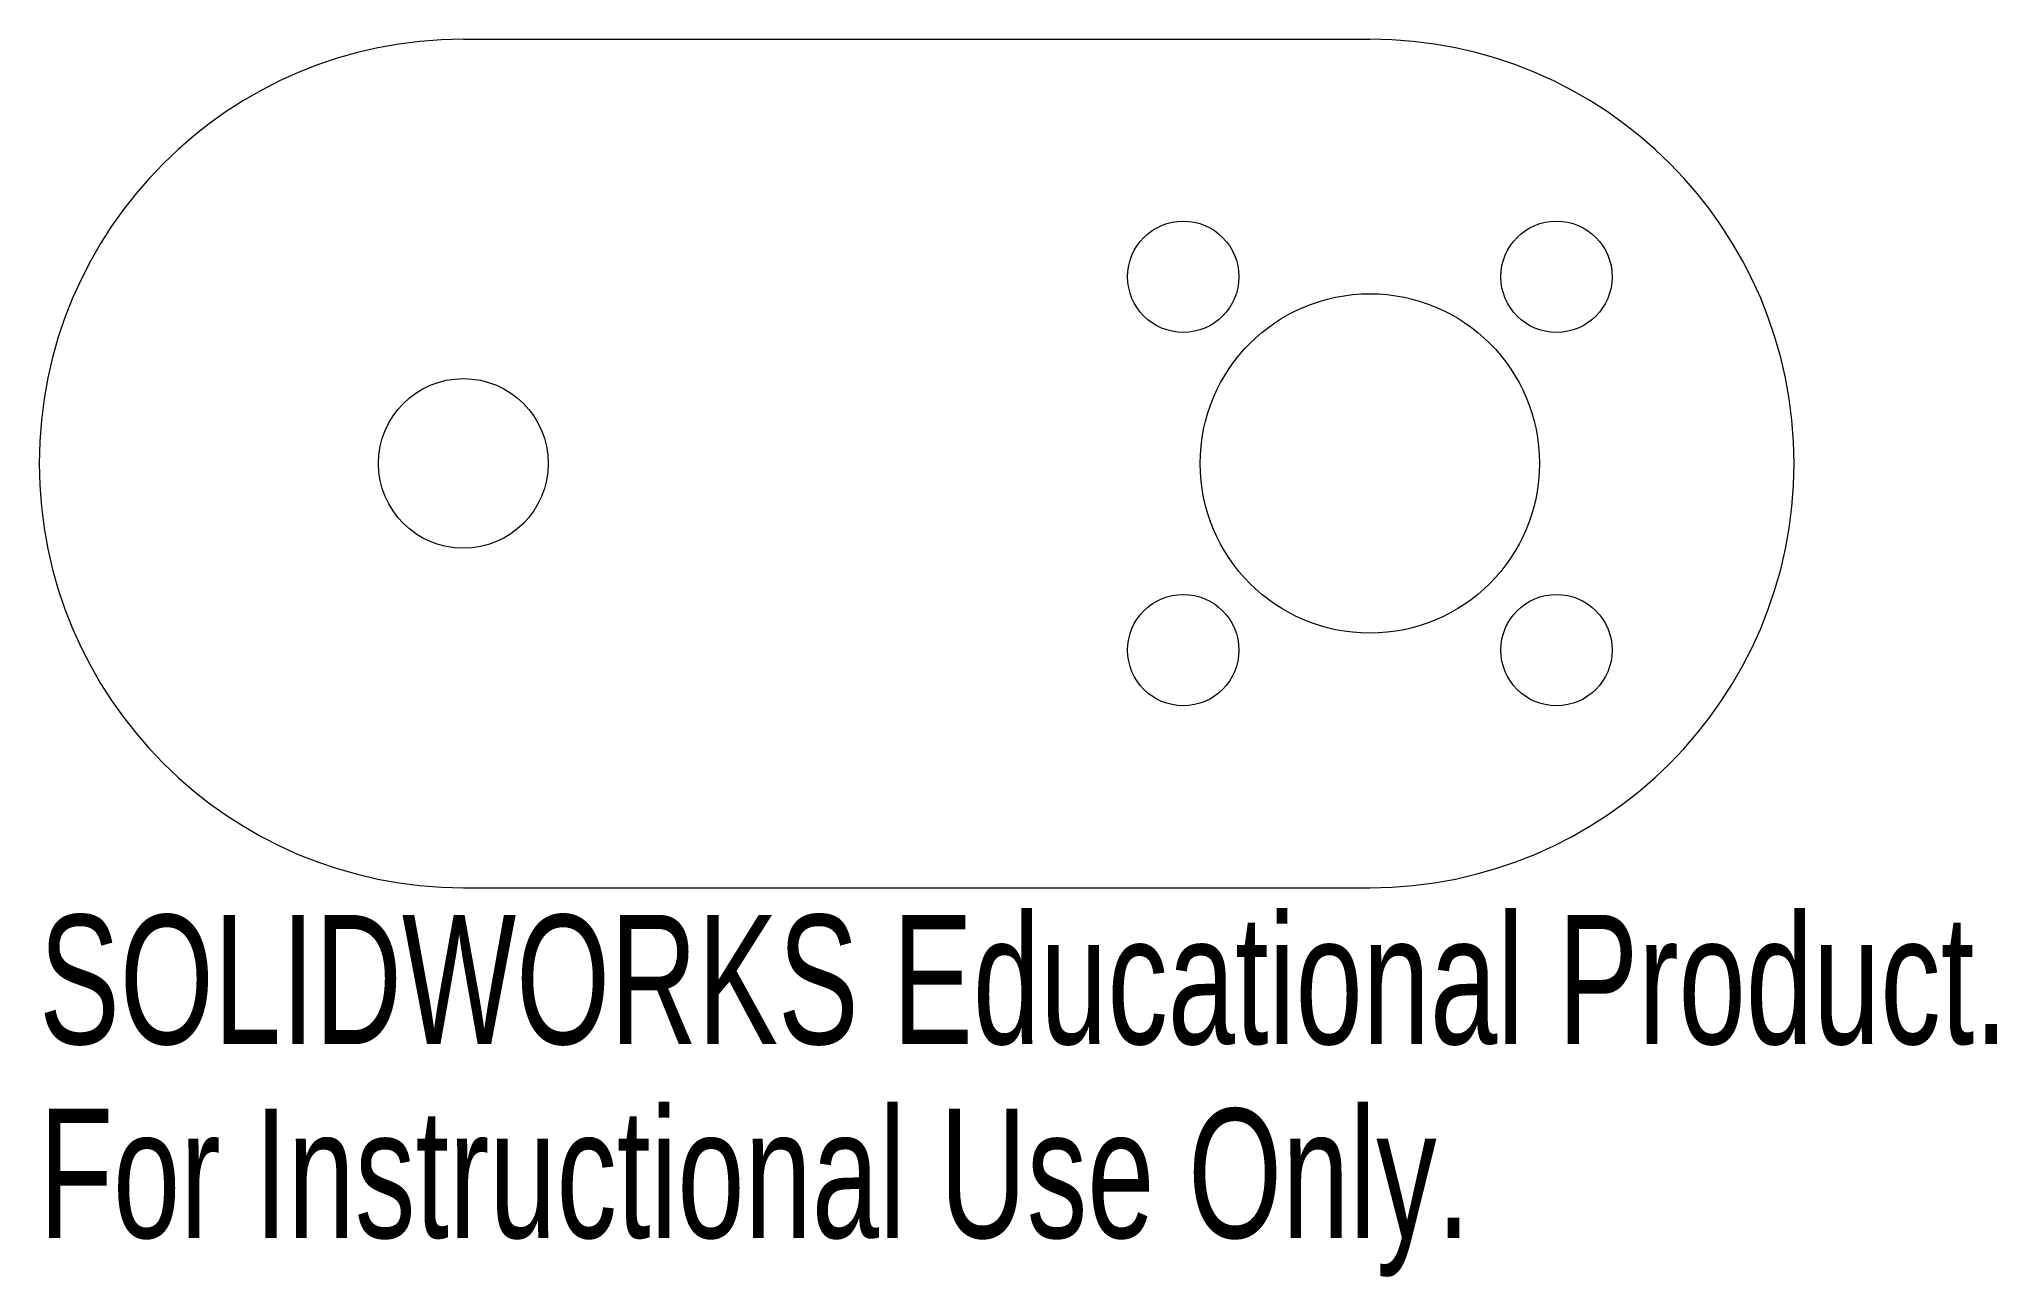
# Model space of a CAD drawing. Header units: inches. Extents: x -1.34 to 1.55, y -1.2 to 0.62.
import ezdxf

# ---------------------------------------------------------------- set-up
doc = ezdxf.new("R2010")
doc.units = ezdxf.units.IN
doc.header["$MEASUREMENT"] = 0
doc.styles.add('SLDTEXTSTYLE0', font='TXT', dxfattribs={"width": 0.7})

msp = doc.modelspace()

# ---------------------------------------------------------------- linework, layer by layer
at = {"color": 7, "linetype": 'Continuous', "lineweight": 15}
for p, q in [((-0.7107, 0.625), (0.625, 0.625)), ((-0.7107, -0.625), (0.625, -0.625))]:
    msp.add_line(p, q, dxfattribs=at)
for centre, radius in [((0.35, 0.275), 0.082), ((0.9, 0.275), 0.082), ((0.625, 0), 0.25), ((-0.7107, 0), 0.125), ((0.35, -0.275), 0.082), ((0.9, -0.275), 0.082)]:
    msp.add_circle(centre, radius, dxfattribs=at)
for centre, start, end in [((-0.7107, 0), 90, 270), ((0.625, 0), 270, 90)]:
    msp.add_arc(centre, 0.625, start, end, dxfattribs=at)

# ---------------------------------------------------------------- texts
at = {"color": 7, "linetype": 'Continuous', "char_height": 0.1903, "attachment_point": 1, "style": 'SLDTEXTSTYLE0'}
for s, insert in [('SOLIDWORKS Educational Product.', (-1.3357, -0.6651)), ('For Instructional Use Only.', (-1.3357, -0.9506))]:
    msp.add_mtext(s, dxfattribs=dict(at, insert=insert))

doc.saveas('drawing.dxf')
